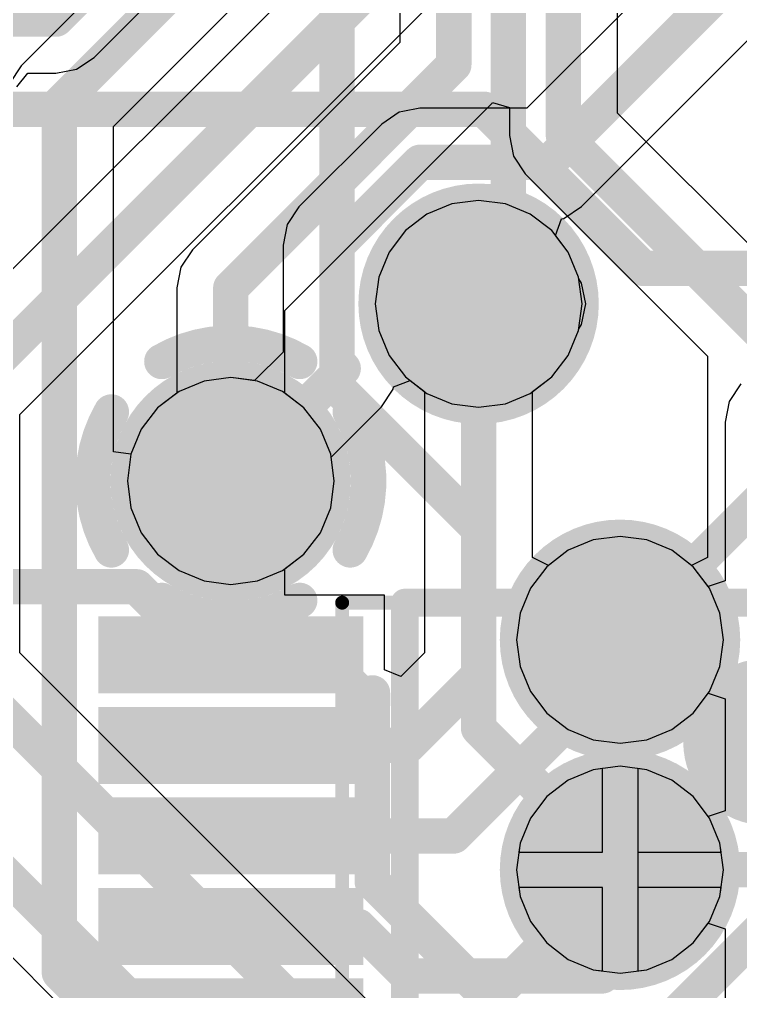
# Model space of a CAD drawing. Header units: millimetres. Extents: x 50.7 to 141.9, y 26.7 to 123.6.
# Drawn here: x 113.67 to 118.85, y 85.74 to 92.72 of the extents above; entities that cross this region are included whole.
import ezdxf

# ---------------------------------------------------------------- set-up
doc = ezdxf.new("R2010")
doc.units = ezdxf.units.MM
for name, color, linetype in [('BottomLayer', 5, 'Continuous'), ('BottomOverlay', 54, 'Continuous'), ('BottomPaste', 16, 'Continuous'), ('BottomSolder', 6, 'Continuous'), ('InternalPlane1', 76, 'Continuous'), ('InternalPlane3', 216, 'Continuous'), ('Mechanical13', 56, 'Continuous'), ('MidLayer1', 16, 'Continuous'), ('MidLayer2', 76, 'Continuous'), ('MidLayer3', 90, 'Continuous'), ('MidLayer4', 156, 'Continuous'), ('MultiLayer', 9, 'Continuous'), ('TopLayer', 1, 'Continuous'), ('TopSolder', 216, 'Continuous')]:
    doc.layers.add(name, color=color, linetype=linetype)

msp = doc.modelspace()

# ---------------------------------------------------------------- linework, layer by layer
at = {"layer": 'BottomLayer'}
for p, q in [((115.68953494, 94.39490646), (113.68131188, 92.3866834)), ((117.96506506, 92.04714636), (117.96506506, 94.13239999999999)), ((114.3444627, 91.95109117999999), (116.28340218, 93.89003066)), ((116.40073494, 93.84142775999999), (116.40073494, 92.55510572)), ((116.40073494, 92.55510572), (114.91231272, 91.0666835)), ((113.68131188, 92.3866834), (113.59710326, 92.26065622)), ((115.57546354, 90.63109127999999), (117.06388576, 92.1195135)), ((117.06388576, 92.1195135), (117.06660356, 92.12358004)), ((117.06660356, 92.12358004), (117.18813494, 92.08671194)), ((117.18813494, 92.08671194), (117.18813494, 91.88623989999999)), ((119.27368576, 90.73852566), (117.96506506, 92.04714636)), ((114.3444627, 89.61473314), (114.3444627, 91.95109117999999)), ((117.18813494, 91.88623989999999), (117.21770562, 91.73758131999999)), ((117.21770562, 91.73758131999999), (117.30191424, 91.61155414)), ((117.30191424, 91.61155414), (118.61053494, 90.30293343999999)), ((116.7747093, 91.3956389), (116.59552246, 91.32141756)), ((116.967, 91.42095508), (116.7747093, 91.3956389)), ((117.1592907, 91.3956389), (116.967, 91.42095508)), ((117.33847754, 91.32141756), (117.1592907, 91.3956389)), ((116.59552246, 91.32141756), (116.4416518, 91.2033482)), ((117.4923482, 91.2033482), (117.33847754, 91.32141756)), ((116.4416518, 91.2033482), (116.32358244, 91.04947754)), ((117.61041756, 91.04947754), (117.4923482, 91.2033482)), ((114.91231272, 91.0666835), (114.8281041, 90.94065631999999)), ((116.32358244, 91.04947754), (116.2493611, 90.8702907)), ((117.6846389, 90.8702907), (117.61041756, 91.04947754)), ((114.8281041, 90.94065631999999), (114.79853342, 90.79199774)), ((116.2493611, 90.8702907), (116.22404492, 90.678)), ((117.68633054, 90.85743321999999), (117.6846389, 90.8702907)), ((117.70689438, 90.82665858), (117.68633054, 90.85743321999999)), ((117.73646506, 90.678), (117.70689438, 90.82665858)), ((114.79853342, 90.79199774), (114.79853342, 90.03638076)), ((116.22404492, 90.678), (116.2493611, 90.4857093)), ((117.70689438, 90.52934142), (117.73646506, 90.678)), ((115.57546354, 90.03638076), (115.57546354, 90.63109127999999)), ((116.2493611, 90.4857093), (116.32358244, 90.30652246)), ((117.61041756, 90.30652246), (117.6846389, 90.4857093)), ((117.6846389, 90.4857093), (117.68633054, 90.49856677999999)), ((117.68633054, 90.49856677999999), (117.70689438, 90.52934142)), ((116.32358244, 90.30652246), (116.4416518, 90.1526518)), ((117.4923482, 90.1526518), (117.61041756, 90.30652246)), ((118.61053494, 90.30293343999999), (118.61053494, 88.85550936)), ((116.4416518, 90.1526518), (116.57853494, 90.04761771999999)), ((117.35546506, 90.04761771999999), (117.4923482, 90.1526518)), ((116.57853494, 90.04761771999999), (116.57853494, 88.17190645999999)), ((117.35546506, 88.85550936), (117.35546506, 90.04761771999999)), ((114.79853342, 90.03638076), (114.66165028, 89.93134667999999)), ((115.71234668, 89.93134667999999), (115.57546354, 90.03638076)), ((114.66165028, 89.93134667999999), (114.54358092, 89.77747602)), ((115.83041604, 89.77747602), (115.71234668, 89.93134667999999)), ((114.54358092, 89.77747602), (114.46935958, 89.59829171999999)), ((115.90463738, 89.59828918), (115.83041604, 89.77747602)), ((114.46935958, 89.59829171999999), (114.3444627, 89.61473314)), ((115.92995356, 89.40599848), (115.90463738, 89.59828918)), ((115.90463738, 89.21370778), (115.92995356, 89.40599848)), ((115.83041604, 89.03452094), (115.90463738, 89.21370778)), ((115.71234668, 88.88065028), (115.83041604, 89.03452094)), ((117.983, 89.00795508), (117.7907093, 88.9826389)), ((118.1752907, 88.9826389), (117.983, 89.00795508)), ((117.7907093, 88.9826389), (117.61152246, 88.90841755999999)), ((118.35447754, 88.90841755999999), (118.1752907, 88.9826389)), ((115.57546354, 88.7756162), (115.71234668, 88.88065028)), ((117.61152246, 88.90841755999999), (117.46936882, 88.7993398)), ((118.49663118, 88.7993398), (118.35447754, 88.90841755999999)), ((117.46936882, 88.7993398), (117.35546506, 88.85550936)), ((118.61053494, 88.85550936), (118.49663118, 88.7993398)), ((115.57546354, 88.58599758), (115.57546354, 88.7756162)), ((116.29099678, 88.58599758), (115.57546354, 88.58599758)), ((116.29099678, 88.05030396), (116.29099678, 88.58599758)), ((116.57853494, 88.17190645999999), (116.40832954, 88.00170106)), ((116.40832954, 88.00170106), (116.29099678, 88.05030396))]:
    msp.add_line(p, q, dxfattribs=at)
at = {"layer": 'BottomLayer', "const_width": 0.254}
for points in [[(116.7892, 92.39419926), (116.7892, 95.76341527999999)], [(117.5766, 91.88623989999999), (117.5766, 95.377)], [(113.95599764, 92.11199764), (116.078, 94.234)], [(115.18699848, 90.79199774), (116.7892, 92.39419926)], [(113.95599764, 85.87418181999999), (113.95599764, 92.11199764)], [(117.5766, 91.88623989999999), (118.999, 90.4638399)], [(115.18699848, 89.40599848), (115.18699848, 90.79199774)], [(116.967, 90.678), (117.348, 90.678)], [(116.967, 88.011), (116.967, 90.678)], [(115.18699848, 88.1569992), (115.18699848, 89.40599848)], [(117.983, 88.0508399), (117.983, 88.265)], [(116.78915936, 86.85699926), (117.983, 88.0508399)], [(116.46299796, 87.50699795999999), (116.967, 88.011)], [(115.18699848, 87.50699795999999), (116.46299796, 87.50699795999999)], [(115.18699848, 86.85699926), (116.78915936, 86.85699926)], [(117.983, 85.979), (117.983, 86.61399999999999)], [(115.18699848, 86.20699802), (116.10400452, 86.20699802)], [(116.10400452, 86.20699802), (116.459, 85.85200254)], [(118.4038399, 85.598), (118.999, 86.1931601)], [(117.856, 85.85199999999999), (117.983, 85.979)], [(113.95599764, 85.87418181999999), (114.27318014, 85.55699931999999)], [(116.459, 85.85199999999999), (117.856, 85.85199999999999)]]:
    msp.add_lwpolyline(points, dxfattribs=at)
at = {"layer": 'BottomLayer'}
for points, const_width in [([(116.7257, 92.39419926, 1), (116.8527, 92.39419926, 1)], 0.127), ([(116.7257, 92.39419926, 1), (116.8527, 92.39419926, 1)], 0.127), ([(113.89249764, 92.11199764, 1), (114.01949764, 92.11199764, 1)], 0.127), ([(113.89249764, 92.11199764, 1), (114.01949764, 92.11199764, 1)], 0.127), ([(117.5131, 91.88623989999999, 1), (117.6401, 91.88623989999999, 1)], 0.127), ([(117.5131, 91.88623989999999, 1), (117.6401, 91.88623989999999, 1)], 0.127), ([(116.7257, 90.678, 1), (117.2083, 90.678, 1)], 0.4826), ([(115.12349848, 90.79199774, 1), (115.25049848, 90.79199774, 1)], 0.127), ([(115.12349848, 90.79199774, 1), (115.25049848, 90.79199774, 1)], 0.127), ([(116.9035, 90.678, 1), (117.0305, 90.678, 1)], 0.127), ([(116.9035, 90.678, 1), (117.0305, 90.678, 1)], 0.127), ([(117.2845, 90.678, 1), (117.4115, 90.678, 1)], 0.127), ([(114.94569848, 89.40599848, 1), (115.42829848, 89.40599848, 1)], 0.4826), ([(115.12349848, 89.40599848, 1), (115.25049848, 89.40599848, 1)], 0.127), ([(115.12349848, 89.40599848, 1), (115.25049848, 89.40599848, 1)], 0.127), ([(117.7417, 88.265, 1), (118.2243, 88.265, 1)], 0.4826), ([(117.9195, 88.265, 1), (118.0465, 88.265, 1)], 0.127), ([(115.12349848, 88.1569992, 1), (115.25049848, 88.1569992, 1)], 0.127), ([(117.9195, 88.0508399, 1), (118.0465, 88.0508399, 1)], 0.127), ([(117.9195, 88.0508399, 1), (118.0465, 88.0508399, 1)], 0.127), ([(116.9035, 88.011, 1), (117.0305, 88.011, 1)], 0.127), ([(116.9035, 88.011, 1), (117.0305, 88.011, 1)], 0.127), ([(115.12349848, 87.50699795999999, 1), (115.25049848, 87.50699795999999, 1)], 0.127), ([(116.39949796, 87.50699795999999, 1), (116.52649796, 87.50699795999999, 1)], 0.127), ([(116.39949796, 87.50699795999999, 1), (116.52649796, 87.50699795999999, 1)], 0.127), ([(117.7417, 86.61399999999999, 1), (118.2243, 86.61399999999999, 1)], 0.4826), ([(115.12349848, 86.85699926, 1), (115.25049848, 86.85699926, 1)], 0.127), ([(116.72565936, 86.85699926, 1), (116.85265936, 86.85699926, 1)], 0.127), ([(116.72565936, 86.85699926, 1), (116.85265936, 86.85699926, 1)], 0.127), ([(117.9195, 86.61399999999999, 1), (118.0465, 86.61399999999999, 1)], 0.127), ([(115.12349848, 86.20699802, 1), (115.25049848, 86.20699802, 1)], 0.127), ([(116.04050452, 86.20699802, 1), (116.16750452, 86.20699802, 1)], 0.127), ([(116.04050452, 86.20699802, 1), (116.16750452, 86.20699802, 1)], 0.127), ([(117.9195, 85.979, 1), (118.0465, 85.979, 1)], 0.127), ([(117.9195, 85.979, 1), (118.0465, 85.979, 1)], 0.127), ([(113.89249764, 85.87418181999999, 1), (114.01949764, 85.87418181999999, 1)], 0.127), ([(113.89249764, 85.87418181999999, 1), (114.01949764, 85.87418181999999, 1)], 0.127), ([(116.3955, 85.85200254, 1), (116.5225, 85.85200254, 1)], 0.127), ([(116.3955, 85.85199999999999, 1), (116.5225, 85.85199999999999, 1)], 0.127), ([(117.7925, 85.85199999999999, 1), (117.9195, 85.85199999999999, 1)], 0.127), ([(117.7925, 85.85199999999999, 1), (117.9195, 85.85199999999999, 1)], 0.127)]:
    msp.add_lwpolyline(points, format="xyb", close=True, dxfattribs=dict(at, const_width=const_width))
for points in [[(116.03699678, 87.98200082), (116.03699678, 88.33199757999999), (114.33700018, 87.98200082), (114.33700018, 88.33199757999999)], [(116.03699678, 87.33199958), (116.03699678, 87.68199634), (114.33700018, 87.33199958), (114.33700018, 87.68199634)], [(116.03699678, 86.68200087999999), (116.03699678, 87.03199764), (114.33700018, 86.68200087999999), (114.33700018, 87.03199764)], [(116.03699678, 86.03199964), (116.03699678, 86.38199639999999), (114.33700018, 86.03199964), (114.33700018, 86.38199639999999)]]:
    msp.add_solid(points, dxfattribs=at)
at = {"layer": 'BottomOverlay', "const_width": 0.1999996}
for points in [[(116.43699852, 80.63200028), (116.43699852, 88.53199972)], [(116.43699852, 88.53199972), (120.03699894, 88.53199972)]]:
    msp.add_lwpolyline(points, dxfattribs=at)
at = {"layer": 'BottomOverlay'}
for points, const_width in [([(116.38699862, 88.53199972, 1), (116.48699842, 88.53199972, 1)], 0.0999998), ([(116.38699862, 88.53199972, 1), (116.48699842, 88.53199972, 1)], 0.0999998), ([(119.3369978, 87.53199918, 1), (118.736999, 87.53199918, 1)], 0.5999987999999999), ([(118.5869993, 87.53199918, 1), (118.8869987, 87.53199918, 1)], 0.2999994)]:
    msp.add_lwpolyline(points, format="xyb", close=True, dxfattribs=dict(at, const_width=const_width))
at = {"layer": 'BottomPaste'}
for points in [[(116.03699678, 87.98200082), (116.03699678, 88.33199757999999), (114.33700018, 87.98200082), (114.33700018, 88.33199757999999)], [(116.03699678, 87.33199958), (116.03699678, 87.68199634), (114.33700018, 87.33199958), (114.33700018, 87.68199634)], [(116.03699678, 86.68200087999999), (116.03699678, 87.03199764), (114.33700018, 86.68200087999999), (114.33700018, 87.03199764)], [(116.03699678, 86.03199964), (116.03699678, 86.38199639999999), (114.33700018, 86.03199964), (114.33700018, 86.38199639999999)]]:
    msp.add_solid(points, dxfattribs=at)
at = {"layer": 'BottomSolder', "const_width": 0.5841999999999999}
for points in [[(116.6749, 90.678, 1), (117.2591, 90.678, 1)], [(114.89489848, 89.40599848, 1), (115.47909848, 89.40599848, 1)], [(117.6909, 88.265, 1), (118.2751, 88.265, 1)], [(117.6909, 86.61399999999999, 1), (118.2751, 86.61399999999999, 1)]]:
    msp.add_lwpolyline(points, format="xyb", close=True, dxfattribs=at)
at = {"layer": 'BottomSolder'}
for points in [[(116.13859678, 87.88040081999999), (116.13859678, 88.43359758), (114.23540018, 87.88040081999999), (114.23540018, 88.43359758)], [(116.13859678, 87.23039958), (116.13859678, 87.78359633999999), (114.23540018, 87.23039958), (114.23540018, 87.78359633999999)], [(116.13859678, 86.58040088), (116.13859678, 87.13359763999999), (114.23540018, 86.58040088), (114.23540018, 87.13359763999999)], [(116.13859678, 85.93039963999999), (116.13859678, 86.4835964), (114.23540018, 85.93039963999999), (114.23540018, 86.4835964)], [(116.13859678, 85.28040093999999), (116.13859678, 85.8335977), (114.23540018, 85.28040093999999), (114.23540018, 85.8335977)]]:
    msp.add_solid(points, dxfattribs=at)
at = {"layer": 'InternalPlane1'}
for points, const_width in [([(116.5352, 90.678, 1), (117.3988, 90.678, 1)], 0.8635999999999999), ([(114.62819848, 90.26388347999999, 1), (114.75519848, 90.26388347999999, 1)], 0.127), ([(115.61879848, 90.26388347999999, 1), (115.74579848, 90.26388347999999, 1)], 0.127), ([(114.26561348, 89.90129848, 1), (114.39261348, 89.90129848, 1)], 0.127), ([(115.98138348, 89.90129848, 1), (116.10838348, 89.90129848, 1)], 0.127), ([(117.5512, 88.265, 1), (118.4148, 88.265, 1)], 0.8635999999999999), ([(114.26561348, 88.91069848, 1), (114.39261348, 88.91069848, 1)], 0.127), ([(115.98138348, 88.91069848, 1), (116.10838348, 88.91069848, 1)], 0.127), ([(114.62819848, 88.54811348, 1), (114.75519848, 88.54811348, 1)], 0.127), ([(115.61879848, 88.54811348, 1), (115.74579848, 88.54811348, 1)], 0.127), ([(117.5512, 86.61399999999999, 1), (118.4148, 86.61399999999999, 1)], 0.8635999999999999)]:
    msp.add_lwpolyline(points, format="xyb", close=True, dxfattribs=dict(at, const_width=const_width))
at = {"layer": 'InternalPlane1', "const_width": 0.254}
for points in [[(114.69169848, 90.26388347999999, -0.2679491924313147), (115.68229848, 90.26388347999999)], [(114.32911348, 88.91069848, -0.2679491924313147), (114.32911348, 89.90129848)], [(116.04488348, 89.90129848, -0.2679491924313147), (116.04488348, 88.91069848)], [(115.68229848, 88.54811348, -0.2679491924313147), (114.69169848, 88.54811348)]]:
    msp.add_lwpolyline(points, format="xyb", dxfattribs=at)
at = {"layer": 'InternalPlane3', "const_width": 0.8635999999999999}
for points in [[(116.5352, 90.678, 1), (117.3988, 90.678, 1)], [(114.75519848, 89.40599848, 1), (115.61879848, 89.40599848, 1)], [(117.5512, 88.265, 1), (118.4148, 88.265, 1)], [(117.5512, 86.61399999999999, 1), (118.4148, 86.61399999999999, 1)]]:
    msp.add_lwpolyline(points, format="xyb", close=True, dxfattribs=at)
at = {"layer": 'Mechanical13', "const_width": 0.0999998}
for points in [[(115.98699942, 80.63200028), (115.98699942, 88.53199972)], [(115.98699942, 88.53199972), (120.48699804, 88.53199972)]]:
    msp.add_lwpolyline(points, dxfattribs=at)
at = {"layer": 'Mechanical13', "const_width": 0.0499999}
msp.add_lwpolyline([(115.96200074, 88.53199972, 1), (116.0119981, 88.53199972, 1)], format="xyb", close=True, dxfattribs=at)
msp.add_lwpolyline([(115.96200074, 88.53199972, 1), (116.0119981, 88.53199972, 1)], format="xyb", close=True, dxfattribs=at)
at = {"layer": 'MidLayer1', "const_width": 0.254}
for points in [[(103.251, 92.07499999999999), (117.0068399, 92.07499999999999)], [(117.0068399, 92.07499999999999), (118.1498399, 90.93199999999999)], [(118.1498399, 90.93199999999999), (120.3088399, 90.93199999999999)], [(116.967, 90.678), (117.348, 90.678)], [(116.967, 90.678), (117.1811601, 90.678)], [(108.204, 88.646), (114.51015706, 88.646)], [(114.51015706, 88.646), (114.76615858, 88.38999847999999)], [(114.76615858, 88.38999847999999), (115.60783838, 88.38999847999999)], [(115.60783838, 88.38999847999999), (116.205, 87.79283686)], [(116.20299848, 86.52884141999999), (116.20299848, 87.884)], [(116.205, 87.79283686), (116.205, 87.884)], [(117.983, 86.61399999999999), (128.11100108, 86.61399999999999)], [(116.20299848, 86.52884141999999), (120.62633482, 82.10550508)]]:
    msp.add_lwpolyline(points, dxfattribs=at)
at = {"layer": 'MidLayer1'}
for points, const_width in [([(116.9433399, 92.07499999999999, 1), (117.0703399, 92.07499999999999, 1)], 0.127), ([(116.9433399, 92.07499999999999, 1), (117.0703399, 92.07499999999999, 1)], 0.127), ([(116.7257, 90.678, 1), (117.2083, 90.678, 1)], 0.4826), ([(118.0863399, 90.93199999999999, 1), (118.2133399, 90.93199999999999, 1)], 0.127), ([(118.0863399, 90.93199999999999, 1), (118.2133399, 90.93199999999999, 1)], 0.127), ([(116.9035, 90.678, 1), (117.0305, 90.678, 1)], 0.127), ([(116.9035, 90.678, 1), (117.0305, 90.678, 1)], 0.127), ([(117.1176601, 90.678, 1), (117.2446601, 90.678, 1)], 0.127), ([(117.2845, 90.678, 1), (117.4115, 90.678, 1)], 0.127), ([(114.94569848, 89.40599848, 1), (115.42829848, 89.40599848, 1)], 0.4826), ([(114.44665706, 88.646, 1), (114.57365706, 88.646, 1)], 0.127), ([(114.44665706, 88.646, 1), (114.57365706, 88.646, 1)], 0.127), ([(117.7417, 88.265, 1), (118.2243, 88.265, 1)], 0.4826), ([(114.70265858, 88.38999847999999, 1), (114.82965858, 88.38999847999999, 1)], 0.127), ([(114.70265858, 88.38999847999999, 1), (114.82965858, 88.38999847999999, 1)], 0.127), ([(115.54433838, 88.38999847999999, 1), (115.67133838, 88.38999847999999, 1)], 0.127), ([(115.54433838, 88.38999847999999, 1), (115.67133838, 88.38999847999999, 1)], 0.127), ([(116.13949848, 87.884, 1), (116.26649848, 87.884, 1)], 0.127), ([(116.1415, 87.884, 1), (116.2685, 87.884, 1)], 0.127), ([(116.1415, 87.79283686, 1), (116.2685, 87.79283686, 1)], 0.127), ([(116.1415, 87.79283686, 1), (116.2685, 87.79283686, 1)], 0.127), ([(117.7417, 86.61399999999999, 1), (118.2243, 86.61399999999999, 1)], 0.4826), ([(117.9195, 86.61399999999999, 1), (118.0465, 86.61399999999999, 1)], 0.127), ([(116.13949848, 86.52884141999999, 1), (116.26649848, 86.52884141999999, 1)], 0.127), ([(116.13949848, 86.52884141999999, 1), (116.26649848, 86.52884141999999, 1)], 0.127)]:
    msp.add_lwpolyline(points, format="xyb", close=True, dxfattribs=dict(at, const_width=const_width))
at = {"layer": 'MidLayer2', "const_width": 0.254}
for points in [[(117.1811601, 90.678), (117.1811601, 97.62316009999999)], [(115.951, 90.07883686), (115.951, 93.97999999999999)], [(115.951, 90.07883686), (116.967, 89.06283685999999)], [(117.983, 88.265), (119.126, 89.408)], [(116.967, 87.63), (116.967, 89.06283685999999)], [(116.967, 87.63), (117.983, 86.61399999999999)], [(116.967, 85.598), (117.983, 86.61399999999999)]]:
    msp.add_lwpolyline(points, dxfattribs=at)
at = {"layer": 'MidLayer2'}
for points, const_width in [([(116.7257, 90.678, 1), (117.2083, 90.678, 1)], 0.4826), ([(117.1176601, 90.678, 1), (117.2446601, 90.678, 1)], 0.127), ([(115.8875, 90.07883686, 1), (116.0145, 90.07883686, 1)], 0.127), ([(115.8875, 90.07883686, 1), (116.0145, 90.07883686, 1)], 0.127), ([(114.94569848, 89.40599848, 1), (115.42829848, 89.40599848, 1)], 0.4826), ([(116.9035, 89.06283685999999, 1), (117.0305, 89.06283685999999, 1)], 0.127), ([(116.9035, 89.06283685999999, 1), (117.0305, 89.06283685999999, 1)], 0.127), ([(117.7417, 88.265, 1), (118.2243, 88.265, 1)], 0.4826), ([(117.9195, 88.265, 1), (118.0465, 88.265, 1)], 0.127), ([(116.9035, 87.63, 1), (117.0305, 87.63, 1)], 0.127), ([(116.9035, 87.63, 1), (117.0305, 87.63, 1)], 0.127), ([(117.7417, 86.61399999999999, 1), (118.2243, 86.61399999999999, 1)], 0.4826), ([(117.9195, 86.61399999999999, 1), (118.0465, 86.61399999999999, 1)], 0.127), ([(117.9195, 86.61399999999999, 1), (118.0465, 86.61399999999999, 1)], 0.127)]:
    msp.add_lwpolyline(points, format="xyb", close=True, dxfattribs=dict(at, const_width=const_width))
at = {"layer": 'MidLayer3'}
for p, q in [((116.7747093, 91.3956389), (116.59552246, 91.32141756)), ((116.967, 91.42095508), (116.7747093, 91.3956389)), ((117.1592907, 91.3956389), (116.967, 91.42095508)), ((117.33847754, 91.32141756), (117.1592907, 91.3956389)), ((116.59552246, 91.32141756), (116.4416518, 91.2033482)), ((117.4923482, 91.2033482), (117.33847754, 91.32141756)), ((116.4416518, 91.2033482), (116.32358244, 91.04947754)), ((117.61041756, 91.04947754), (117.4923482, 91.2033482)), ((116.32358244, 91.04947754), (116.2493611, 90.8702907)), ((117.6846389, 90.8702907), (117.61041756, 91.04947754)), ((116.2493611, 90.8702907), (116.22404492, 90.678)), ((117.70995508, 90.678), (117.6846389, 90.8702907)), ((116.22404492, 90.678), (116.2493611, 90.4857093)), ((117.6846389, 90.4857093), (117.70995508, 90.678)), ((116.2493611, 90.4857093), (116.32358244, 90.30652246)), ((117.61041756, 90.30652246), (117.6846389, 90.4857093)), ((116.32358244, 90.30652246), (116.4416518, 90.1526518)), ((117.4923482, 90.1526518), (117.61041756, 90.30652246)), ((114.99470778, 90.12363737999999), (114.81552094, 90.04941604)), ((115.18699848, 90.14895356), (114.99470778, 90.12363737999999)), ((115.37928918, 90.12363737999999), (115.18699848, 90.14895356)), ((115.55847602, 90.04941604), (115.37928918, 90.12363737999999)), ((116.4416518, 90.1526518), (116.59552246, 90.03458244)), ((117.33847754, 90.03458244), (117.4923482, 90.1526518)), ((114.81552094, 90.04941604), (114.66165028, 89.93134667999999)), ((115.71234668, 89.93134667999999), (115.55847602, 90.04941604)), ((116.59552246, 90.03458244), (116.7747093, 89.9603611)), ((117.1592907, 89.9603611), (117.33847754, 90.03458244)), ((114.66165028, 89.93134667999999), (114.54358092, 89.77747602)), ((115.83041604, 89.77747602), (115.71234668, 89.93134667999999)), ((116.7747093, 89.9603611), (116.967, 89.93504492)), ((116.967, 89.93504492), (117.1592907, 89.9603611)), ((114.54358092, 89.77747602), (114.46935958, 89.59828918)), ((115.90463738, 89.59828918), (115.83041604, 89.77747602)), ((114.46935958, 89.59828918), (114.4440434, 89.40599848)), ((115.92995356, 89.40599848), (115.90463738, 89.59828918)), ((114.4440434, 89.40599848), (114.46935958, 89.21370778)), ((115.90463738, 89.21370778), (115.92995356, 89.40599848)), ((114.46935958, 89.21370778), (114.54358092, 89.03452094)), ((115.83041604, 89.03452094), (115.90463738, 89.21370778)), ((114.54358092, 89.03452094), (114.66165028, 88.88065028)), ((115.71234668, 88.88065028), (115.83041604, 89.03452094)), ((117.983, 89.00795508), (117.7907093, 88.9826389)), ((118.1752907, 88.9826389), (117.983, 89.00795508)), ((117.7907093, 88.9826389), (117.61152246, 88.90841755999999)), ((118.35447754, 88.90841755999999), (118.1752907, 88.9826389)), ((114.66165028, 88.88065028), (114.81552094, 88.76258091999999)), ((115.55847602, 88.76258091999999), (115.71234668, 88.88065028)), ((117.61152246, 88.90841755999999), (117.4576518, 88.7903482)), ((118.5083482, 88.7903482), (118.35447754, 88.90841755999999)), ((117.4576518, 88.7903482), (117.33958244, 88.63647754)), ((118.62641756, 88.63647754), (118.5083482, 88.7903482)), ((114.81552094, 88.76258091999999), (114.99470778, 88.68835958)), ((115.37928918, 88.68835958), (115.55847602, 88.76258091999999)), ((114.99470778, 88.68835958), (115.18699848, 88.66304339999999)), ((115.18699848, 88.66304339999999), (115.37928918, 88.68835958)), ((117.33958244, 88.63647754), (117.2653611, 88.4572907)), ((118.7006389, 88.4572907), (118.62641756, 88.63647754)), ((117.2653611, 88.4572907), (117.24004492, 88.265)), ((118.72595508, 88.265), (118.7006389, 88.4572907)), ((117.24004492, 88.265), (117.2653611, 88.0727093)), ((118.7006389, 88.0727093), (118.72595508, 88.265)), ((117.2653611, 88.0727093), (117.33958244, 87.89352246)), ((118.62641756, 87.89352246), (118.7006389, 88.0727093)), ((117.33958244, 87.89352246), (117.4576518, 87.73965179999999)), ((118.5083482, 87.73965179999999), (118.62641756, 87.89352246)), ((117.4576518, 87.73965179999999), (117.61152246, 87.62158244)), ((118.35447754, 87.62158244), (118.5083482, 87.73965179999999)), ((117.61152246, 87.62158244), (117.7907093, 87.54736109999999)), ((118.1752907, 87.54736109999999), (118.35447754, 87.62158244)), ((117.7907093, 87.54736109999999), (117.983, 87.52204492)), ((117.983, 87.52204492), (118.1752907, 87.54736109999999)), ((117.7907093, 87.3316389), (117.61152246, 87.25741756)), ((117.983, 87.35695507999999), (117.7907093, 87.3316389)), ((118.1752907, 87.3316389), (117.983, 87.35695507999999)), ((118.35447754, 87.25741756), (118.1752907, 87.3316389)), ((117.61152246, 87.25741756), (117.4576518, 87.1393482)), ((118.5083482, 87.1393482), (118.35447754, 87.25741756)), ((117.4576518, 87.1393482), (117.33958244, 86.98547753999999)), ((118.62641756, 86.98547753999999), (118.5083482, 87.1393482)), ((117.33958244, 86.98547753999999), (117.2653611, 86.80629069999999)), ((118.7006389, 86.80629069999999), (118.62641756, 86.98547753999999)), ((117.2653611, 86.80629069999999), (117.24004492, 86.61399999999999)), ((118.72595508, 86.61399999999999), (118.7006389, 86.80629069999999)), ((117.24004492, 86.61399999999999), (117.2653611, 86.42170929999999)), ((118.7006389, 86.42170929999999), (118.72595508, 86.61399999999999)), ((117.2653611, 86.42170929999999), (117.33958244, 86.24252245999999)), ((118.62641756, 86.24252245999999), (118.7006389, 86.42170929999999)), ((117.33958244, 86.24252245999999), (117.4576518, 86.0886518)), ((118.5083482, 86.0886518), (118.62641756, 86.24252245999999)), ((117.4576518, 86.0886518), (117.61152246, 85.97058244)), ((118.35447754, 85.97058244), (118.5083482, 86.0886518)), ((117.61152246, 85.97058244), (117.7907093, 85.8963611)), ((118.1752907, 85.8963611), (118.35447754, 85.97058244)), ((117.7907093, 85.8963611), (117.983, 85.87104491999999)), ((117.983, 85.87104491999999), (118.1752907, 85.8963611))]:
    msp.add_line(p, q, dxfattribs=at)
at = {"layer": 'MidLayer3', "const_width": 0.4826}
for points in [[(116.7257, 90.678, 1), (117.2083, 90.678, 1)], [(114.94569848, 89.40599848, 1), (115.42829848, 89.40599848, 1)], [(117.7417, 88.265, 1), (118.2243, 88.265, 1)], [(117.7417, 86.61399999999999, 1), (118.2243, 86.61399999999999, 1)]]:
    msp.add_lwpolyline(points, format="xyb", close=True, dxfattribs=at)
at = {"layer": 'MidLayer4'}
for p, q in [((116.7747093, 91.3956389), (116.59552246, 91.32141756)), ((116.967, 91.42095508), (116.7747093, 91.3956389)), ((117.1592907, 91.3956389), (116.967, 91.42095508)), ((117.33847754, 91.32141756), (117.1592907, 91.3956389)), ((116.59552246, 91.32141756), (116.4416518, 91.2033482)), ((117.4923482, 91.2033482), (117.33847754, 91.32141756)), ((116.4416518, 91.2033482), (116.32358244, 91.04947754)), ((117.61041756, 91.04947754), (117.4923482, 91.2033482)), ((116.32358244, 91.04947754), (116.2493611, 90.8702907)), ((117.6846389, 90.8702907), (117.61041756, 91.04947754)), ((116.2493611, 90.8702907), (116.22404492, 90.678)), ((117.70995508, 90.678), (117.6846389, 90.8702907)), ((116.22404492, 90.678), (116.2493611, 90.4857093)), ((117.6846389, 90.4857093), (117.70995508, 90.678)), ((116.2493611, 90.4857093), (116.32358244, 90.30652246)), ((117.61041756, 90.30652246), (117.6846389, 90.4857093)), ((116.32358244, 90.30652246), (116.4416518, 90.1526518)), ((117.4923482, 90.1526518), (117.61041756, 90.30652246)), ((114.99470778, 90.12363737999999), (114.81552094, 90.04941604)), ((115.18699848, 90.14895356), (114.99470778, 90.12363737999999)), ((115.37928918, 90.12363737999999), (115.18699848, 90.14895356)), ((115.55847602, 90.04941604), (115.37928918, 90.12363737999999)), ((116.4416518, 90.1526518), (116.59552246, 90.03458244)), ((117.33847754, 90.03458244), (117.4923482, 90.1526518)), ((114.81552094, 90.04941604), (114.66165028, 89.93134667999999)), ((115.71234668, 89.93134667999999), (115.55847602, 90.04941604)), ((116.59552246, 90.03458244), (116.7747093, 89.9603611)), ((117.1592907, 89.9603611), (117.33847754, 90.03458244)), ((114.66165028, 89.93134667999999), (114.54358092, 89.77747602)), ((115.83041604, 89.77747602), (115.71234668, 89.93134667999999)), ((116.7747093, 89.9603611), (116.967, 89.93504492)), ((116.967, 89.93504492), (117.1592907, 89.9603611)), ((114.54358092, 89.77747602), (114.46935958, 89.59828918)), ((115.90463738, 89.59828918), (115.83041604, 89.77747602)), ((114.46935958, 89.59828918), (114.4440434, 89.40599848)), ((115.92995356, 89.40599848), (115.90463738, 89.59828918)), ((114.4440434, 89.40599848), (114.46935958, 89.21370778)), ((115.90463738, 89.21370778), (115.92995356, 89.40599848)), ((114.46935958, 89.21370778), (114.54358092, 89.03452094)), ((115.83041604, 89.03452094), (115.90463738, 89.21370778)), ((114.54358092, 89.03452094), (114.66165028, 88.88065028)), ((115.71234668, 88.88065028), (115.83041604, 89.03452094)), ((117.983, 89.00795508), (117.7907093, 88.9826389)), ((118.1752907, 88.9826389), (117.983, 89.00795508)), ((117.7907093, 88.9826389), (117.61152246, 88.90841755999999)), ((118.35447754, 88.90841755999999), (118.1752907, 88.9826389)), ((114.66165028, 88.88065028), (114.81552094, 88.76258091999999)), ((115.55847602, 88.76258091999999), (115.71234668, 88.88065028)), ((117.61152246, 88.90841755999999), (117.4576518, 88.7903482)), ((118.5083482, 88.7903482), (118.35447754, 88.90841755999999)), ((117.4576518, 88.7903482), (117.33958244, 88.63647754)), ((118.62641756, 88.63647754), (118.5083482, 88.7903482)), ((114.81552094, 88.76258091999999), (114.99470778, 88.68835958)), ((115.37928918, 88.68835958), (115.55847602, 88.76258091999999)), ((114.99470778, 88.68835958), (115.18699848, 88.66304339999999)), ((115.18699848, 88.66304339999999), (115.37928918, 88.68835958)), ((117.33958244, 88.63647754), (117.2653611, 88.4572907)), ((118.7006389, 88.4572907), (118.62641756, 88.63647754)), ((117.2653611, 88.4572907), (117.24004492, 88.265)), ((118.72595508, 88.265), (118.7006389, 88.4572907)), ((117.24004492, 88.265), (117.2653611, 88.0727093)), ((118.7006389, 88.0727093), (118.72595508, 88.265)), ((117.2653611, 88.0727093), (117.33958244, 87.89352246)), ((118.62641756, 87.89352246), (118.7006389, 88.0727093)), ((117.33958244, 87.89352246), (117.4576518, 87.73965179999999)), ((118.5083482, 87.73965179999999), (118.62641756, 87.89352246)), ((117.4576518, 87.73965179999999), (117.61152246, 87.62158244)), ((118.35447754, 87.62158244), (118.5083482, 87.73965179999999)), ((117.61152246, 87.62158244), (117.7907093, 87.54736109999999)), ((118.1752907, 87.54736109999999), (118.35447754, 87.62158244)), ((117.7907093, 87.54736109999999), (117.983, 87.52204492)), ((117.983, 87.52204492), (118.1752907, 87.54736109999999)), ((117.7907093, 87.3316389), (117.61152246, 87.25741756)), ((117.856, 87.34023425999999), (117.7907093, 87.3316389)), ((117.856, 86.741), (117.856, 87.34023425999999)), ((118.1752907, 87.3316389), (118.11, 87.34023425999999)), ((118.11, 87.34023425999999), (118.11, 86.741)), ((118.35447754, 87.25741756), (118.1752907, 87.3316389)), ((117.61152246, 87.25741756), (117.4576518, 87.1393482)), ((118.5083482, 87.1393482), (118.35447754, 87.25741756)), ((117.4576518, 87.1393482), (117.33958244, 86.98547753999999)), ((118.62641756, 86.98547753999999), (118.5083482, 87.1393482)), ((117.33958244, 86.98547753999999), (117.2653611, 86.80629069999999)), ((118.7006389, 86.80629069999999), (118.62641756, 86.98547753999999)), ((117.2653611, 86.80629069999999), (117.25676574, 86.741)), ((118.70923426, 86.741), (118.7006389, 86.80629069999999)), ((117.25676574, 86.741), (117.856, 86.741)), ((118.11, 86.741), (118.70923426, 86.741)), ((117.856, 86.487), (117.25676574, 86.487)), ((117.25676574, 86.487), (117.2653611, 86.42170929999999)), ((117.856, 85.88776573999999), (117.856, 86.487)), ((118.70923426, 86.487), (118.11, 86.487)), ((118.11, 86.487), (118.11, 85.88776573999999)), ((118.7006389, 86.42170929999999), (118.70923426, 86.487)), ((117.2653611, 86.42170929999999), (117.33958244, 86.24252245999999)), ((118.62641756, 86.24252245999999), (118.7006389, 86.42170929999999)), ((117.33958244, 86.24252245999999), (117.4576518, 86.0886518)), ((118.5083482, 86.0886518), (118.62641756, 86.24252245999999)), ((117.4576518, 86.0886518), (117.61152246, 85.97058244)), ((118.35447754, 85.97058244), (118.5083482, 86.0886518)), ((117.61152246, 85.97058244), (117.7907093, 85.8963611)), ((118.1752907, 85.8963611), (118.35447754, 85.97058244)), ((117.7907093, 85.8963611), (117.856, 85.88776573999999)), ((118.11, 85.88776573999999), (118.1752907, 85.8963611))]:
    msp.add_line(p, q, dxfattribs=at)
at = {"layer": 'MidLayer4', "const_width": 0.4826}
for points in [[(116.7257, 90.678, 1), (117.2083, 90.678, 1)], [(114.94569848, 89.40599848, 1), (115.42829848, 89.40599848, 1)], [(117.7417, 88.265, 1), (118.2243, 88.265, 1)], [(117.7417, 86.61399999999999, 1), (118.2243, 86.61399999999999, 1)]]:
    msp.add_lwpolyline(points, format="xyb", close=True, dxfattribs=at)
at = {"layer": 'MultiLayer', "const_width": 0.4826}
for points in [[(116.7257, 90.678, 1), (117.2083, 90.678, 1)], [(114.94569848, 89.40599848, 1), (115.42829848, 89.40599848, 1)], [(117.7417, 88.265, 1), (118.2243, 88.265, 1)], [(117.7417, 86.61399999999999, 1), (118.2243, 86.61399999999999, 1)]]:
    msp.add_lwpolyline(points, format="xyb", close=True, dxfattribs=at)
at = {"layer": 'TopLayer'}
for p, q in [((114.20568472, 92.4473132), (115.73090646, 93.97253493999999)), ((116.43831424, 93.74668575999999), (113.11551926, 90.42389078)), ((113.67246506, 89.88209354), (116.87390646, 93.08353493999999)), ((118.19782812, 92.96620218), (117.31409354, 92.08246505999999)), ((117.70610698, 91.37573546), (118.905909, 92.57553494)), ((114.07965754, 92.36310458), (114.20568472, 92.4473132)), ((113.93099896, 92.33353389999999), (114.07965754, 92.36310458)), ((113.64925708, 92.23536036), (113.72982588, 92.33353389999999)), ((113.72982588, 92.33353389999999), (113.93099896, 92.33353389999999)), ((116.5461601, 92.08246505999999), (116.42216492, 92.05779912)), ((117.31409354, 92.08246505999999), (116.5461601, 92.08246505999999)), ((116.39749898, 92.05289438), (116.2714718, 91.96868576)), ((116.42216492, 92.05779912), (116.39749898, 92.05289438)), ((116.2714718, 91.96868576), (115.67631424, 91.37352566)), ((115.67631424, 91.37352566), (115.59210562, 91.24749847999999)), ((117.5800798, 91.29152683999999), (117.70610698, 91.37573546)), ((115.59210562, 91.24749847999999), (115.56253494, 91.0988399)), ((117.51846702, 91.16930712), (117.56320404, 91.28816896)), ((117.56320404, 91.28816896), (117.5800798, 91.29152683999999)), ((117.61041756, 91.04947754), (117.51846702, 91.16930712)), ((115.56253494, 91.0988399), (115.56253494, 90.33090646)), ((117.6846389, 90.8702907), (117.61041756, 91.04947754)), ((117.70995508, 90.678), (117.6846389, 90.8702907)), ((117.6846389, 90.4857093), (117.70995508, 90.678)), ((117.61041756, 90.30652246), (117.6846389, 90.4857093)), ((115.56253494, 90.33090646), (115.35805986, 90.12643138)), ((117.4923482, 90.1526518), (117.61041756, 90.30652246)), ((114.99470778, 90.12363737999999), (114.81552094, 90.04941604)), ((115.18699848, 90.14895356), (114.99470778, 90.12363737999999)), ((115.35805986, 90.12643138), (115.18699848, 90.14895356)), ((116.35683104, 90.08179596), (116.47569288, 90.12653298)), ((116.47569288, 90.12653298), (116.59552246, 90.03458244)), ((117.33847754, 90.03458244), (117.4923482, 90.1526518)), ((114.81552094, 90.04941604), (114.66165028, 89.93134667999999)), ((116.26926454, 89.93889302), (116.35347316, 90.06492019999999)), ((116.35347316, 90.06492019999999), (116.35683104, 90.08179596)), ((118.85131424, 90.10352565999999), (118.76710562, 89.97749848)), ((116.59552246, 90.03458244), (116.7747093, 89.9603611)), ((117.1592907, 89.9603611), (117.33847754, 90.03458244)), ((118.76710562, 89.97749848), (118.73753494, 89.82883989999999)), ((114.66165028, 89.93134667999999), (114.54358092, 89.77747602)), ((115.90743138, 89.57705985999999), (116.26926454, 89.93889302)), ((116.7747093, 89.9603611), (116.967, 89.93504492)), ((116.967, 89.93504492), (117.1592907, 89.9603611)), ((113.67246506, 88.17190645999999), (113.67246506, 89.88209354)), ((114.54358092, 89.77747602), (114.46935958, 89.59828918)), ((118.73753494, 89.82883989999999), (118.73753494, 88.68921809999999)), ((114.46935958, 89.59828918), (114.4440434, 89.40599848)), ((115.92995356, 89.40599848), (115.90743138, 89.57705985999999)), ((114.4440434, 89.40599848), (114.46935958, 89.21370778)), ((115.90463738, 89.21370778), (115.92995356, 89.40599848)), ((114.46935958, 89.21370778), (114.54358092, 89.03452094)), ((115.83041604, 89.03452094), (115.90463738, 89.21370778)), ((114.54358092, 89.03452094), (114.66165028, 88.88065028)), ((115.71234668, 88.88065028), (115.83041604, 89.03452094)), ((117.983, 89.00795508), (117.7907093, 88.9826389)), ((118.1752907, 88.9826389), (117.983, 89.00795508)), ((117.7907093, 88.9826389), (117.61152246, 88.90841755999999)), ((118.35447754, 88.90841755999999), (118.1752907, 88.9826389)), ((114.66165028, 88.88065028), (114.81552094, 88.76258091999999)), ((115.55847602, 88.76258091999999), (115.71234668, 88.88065028)), ((117.61152246, 88.90841755999999), (117.4576518, 88.7903482)), ((118.5083482, 88.7903482), (118.35447754, 88.90841755999999)), ((117.4576518, 88.7903482), (117.33958244, 88.63647754)), ((118.61727356, 88.64839268), (118.5083482, 88.7903482)), ((114.81552094, 88.76258091999999), (114.99470778, 88.68835958)), ((115.37928918, 88.68835958), (115.55847602, 88.76258091999999)), ((114.99470778, 88.68835958), (115.18699848, 88.66304339999999)), ((115.18699848, 88.66304339999999), (115.37928918, 88.68835958)), ((118.73753494, 88.68921809999999), (118.61727356, 88.64839268)), ((117.33958244, 88.63647754), (117.2653611, 88.4572907)), ((117.2653611, 88.4572907), (117.24004492, 88.265)), ((117.24004492, 88.265), (117.2653611, 88.0727093)), ((116.23890646, 85.60546506), (113.67246506, 88.17190645999999)), ((117.2653611, 88.0727093), (117.33958244, 87.89352246)), ((117.33958244, 87.89352246), (117.4576518, 87.73965179999999)), ((118.5083482, 87.73965179999999), (118.61727356, 87.88160732)), ((118.61727356, 87.88160732), (118.73753494, 87.8407819)), ((118.73753494, 87.8407819), (118.73753494, 87.0382181)), ((117.4576518, 87.73965179999999), (117.61152246, 87.62158244)), ((118.35447754, 87.62158244), (118.5083482, 87.73965179999999)), ((111.99331424, 87.60931423999999), (115.56253494, 84.04009354)), ((117.61152246, 87.62158244), (117.7907093, 87.54736109999999)), ((118.1752907, 87.54736109999999), (118.35447754, 87.62158244)), ((117.7907093, 87.54736109999999), (117.983, 87.52204492)), ((117.983, 87.52204492), (118.1752907, 87.54736109999999)), ((117.7907093, 87.3316389), (117.61152246, 87.25741756)), ((117.856, 87.34023425999999), (117.7907093, 87.3316389)), ((117.856, 86.741), (117.856, 87.34023425999999)), ((118.1752907, 87.3316389), (118.11, 87.34023425999999)), ((118.11, 87.34023425999999), (118.11, 86.61399999999999)), ((118.35447754, 87.25741756), (118.1752907, 87.3316389)), ((117.61152246, 87.25741756), (117.4576518, 87.1393482)), ((118.5083482, 87.1393482), (118.35447754, 87.25741756)), ((117.4576518, 87.1393482), (117.33958244, 86.98547753999999)), ((118.61727356, 86.99739267999999), (118.5083482, 87.1393482)), ((117.33958244, 86.98547753999999), (117.2653611, 86.80629069999999)), ((118.73753494, 87.0382181), (118.61727356, 86.99739267999999)), ((117.2653611, 86.80629069999999), (117.25676574, 86.741)), ((117.25676574, 86.741), (117.856, 86.741)), ((118.11, 86.61399999999999), (118.11, 85.88776573999999)), ((117.856, 86.487), (117.25676574, 86.487)), ((117.25676574, 86.487), (117.2653611, 86.42170929999999)), ((117.856, 85.88776573999999), (117.856, 86.487)), ((117.2653611, 86.42170929999999), (117.33958244, 86.24252245999999)), ((117.33958244, 86.24252245999999), (117.4576518, 86.0886518)), ((118.5083482, 86.0886518), (118.61727356, 86.23060731999999)), ((118.61727356, 86.23060731999999), (118.73753494, 86.1897819)), ((118.73753494, 86.1897819), (118.73753494, 85.09061213999999)), ((117.4576518, 86.0886518), (117.61152246, 85.97058244)), ((118.35447754, 85.97058244), (118.5083482, 86.0886518)), ((117.61152246, 85.97058244), (117.7907093, 85.8963611)), ((118.1752907, 85.8963611), (118.35447754, 85.97058244)), ((117.7907093, 85.8963611), (117.856, 85.88776573999999)), ((118.11, 85.88776573999999), (118.1752907, 85.8963611))]:
    msp.add_line(p, q, dxfattribs=at)
at = {"layer": 'TopLayer', "const_width": 0.254}
for points in [[(113.93099896, 92.72199896), (115.57, 94.36099999999999)], [(113.284, 90.04299999999999), (116.713, 93.472)], [(117.43142122, 91.65042122), (118.745, 92.964)], [(112.56499966, 92.72199896), (113.93099896, 92.72199896)], [(115.951, 91.0988399), (116.5461601, 91.69399999999999)], [(116.5461601, 91.69399999999999), (117.3878399, 91.69399999999999)], [(117.3878399, 91.69399999999999), (117.43141868, 91.65042122)], [(117.43141868, 91.65042122), (117.43142122, 91.65042122)], [(115.951, 90.2571601), (115.951, 91.0988399)], [(115.18699848, 89.40599848), (115.99457878, 90.21357877999999)], [(115.951, 90.2571601), (115.99457878, 90.21358131999999)], [(115.99457878, 90.21357877999999), (115.99457878, 90.21358131999999)], [(113.284, 88.011), (116.078, 85.217)], [(112.268, 87.884), (115.951, 84.201)]]:
    msp.add_lwpolyline(points, dxfattribs=at)
at = {"layer": 'TopLayer'}
for points, const_width in [([(113.86749896, 92.72199896, 1), (113.99449896, 92.72199896, 1)], 0.127), ([(113.86749896, 92.72199896, 1), (113.99449896, 92.72199896, 1)], 0.127), ([(116.4826601, 91.69399999999999, 1), (116.6096601, 91.69399999999999, 1)], 0.127), ([(116.4826601, 91.69399999999999, 1), (116.6096601, 91.69399999999999, 1)], 0.127), ([(117.3243399, 91.69399999999999, 1), (117.4513399, 91.69399999999999, 1)], 0.127), ([(117.3243399, 91.69399999999999, 1), (117.4513399, 91.69399999999999, 1)], 0.127), ([(117.36791868, 91.65042122, 1), (117.49491868, 91.65042122, 1)], 0.127), ([(117.36791868, 91.65042122, 1), (117.49491868, 91.65042122, 1)], 0.127), ([(117.36792122, 91.65042122, 1), (117.49492122, 91.65042122, 1)], 0.127), ([(117.36792122, 91.65042122, 1), (117.49492122, 91.65042122, 1)], 0.127), ([(115.8875, 91.0988399, 1), (116.0145, 91.0988399, 1)], 0.127), ([(115.8875, 91.0988399, 1), (116.0145, 91.0988399, 1)], 0.127), ([(116.7257, 90.678, 1), (117.2083, 90.678, 1)], 0.4826), ([(115.8875, 90.2571601, 1), (116.0145, 90.2571601, 1)], 0.127), ([(115.8875, 90.2571601, 1), (116.0145, 90.2571601, 1)], 0.127), ([(115.93107878, 90.21358131999999, 1), (116.05807878, 90.21358131999999, 1)], 0.127), ([(115.93107878, 90.21358131999999, 1), (116.05807878, 90.21358131999999, 1)], 0.127), ([(115.93107878, 90.21357877999999, 1), (116.05807878, 90.21357877999999, 1)], 0.127), ([(115.93107878, 90.21357877999999, 1), (116.05807878, 90.21357877999999, 1)], 0.127), ([(114.94569848, 89.40599848, 1), (115.42829848, 89.40599848, 1)], 0.4826), ([(115.12349848, 89.40599848, 1), (115.25049848, 89.40599848, 1)], 0.127), ([(117.7417, 88.265, 1), (118.2243, 88.265, 1)], 0.4826), ([(117.7417, 86.61399999999999, 1), (118.2243, 86.61399999999999, 1)], 0.4826)]:
    msp.add_lwpolyline(points, format="xyb", close=True, dxfattribs=dict(at, const_width=const_width))
at = {"layer": 'TopSolder', "const_width": 0.5841999999999999}
for points in [[(116.6749, 90.678, 1), (117.2591, 90.678, 1)], [(114.89489848, 89.40599848, 1), (115.47909848, 89.40599848, 1)], [(117.6909, 88.265, 1), (118.2751, 88.265, 1)], [(117.6909, 86.61399999999999, 1), (118.2751, 86.61399999999999, 1)]]:
    msp.add_lwpolyline(points, format="xyb", close=True, dxfattribs=at)

doc.saveas('drawing.dxf')
